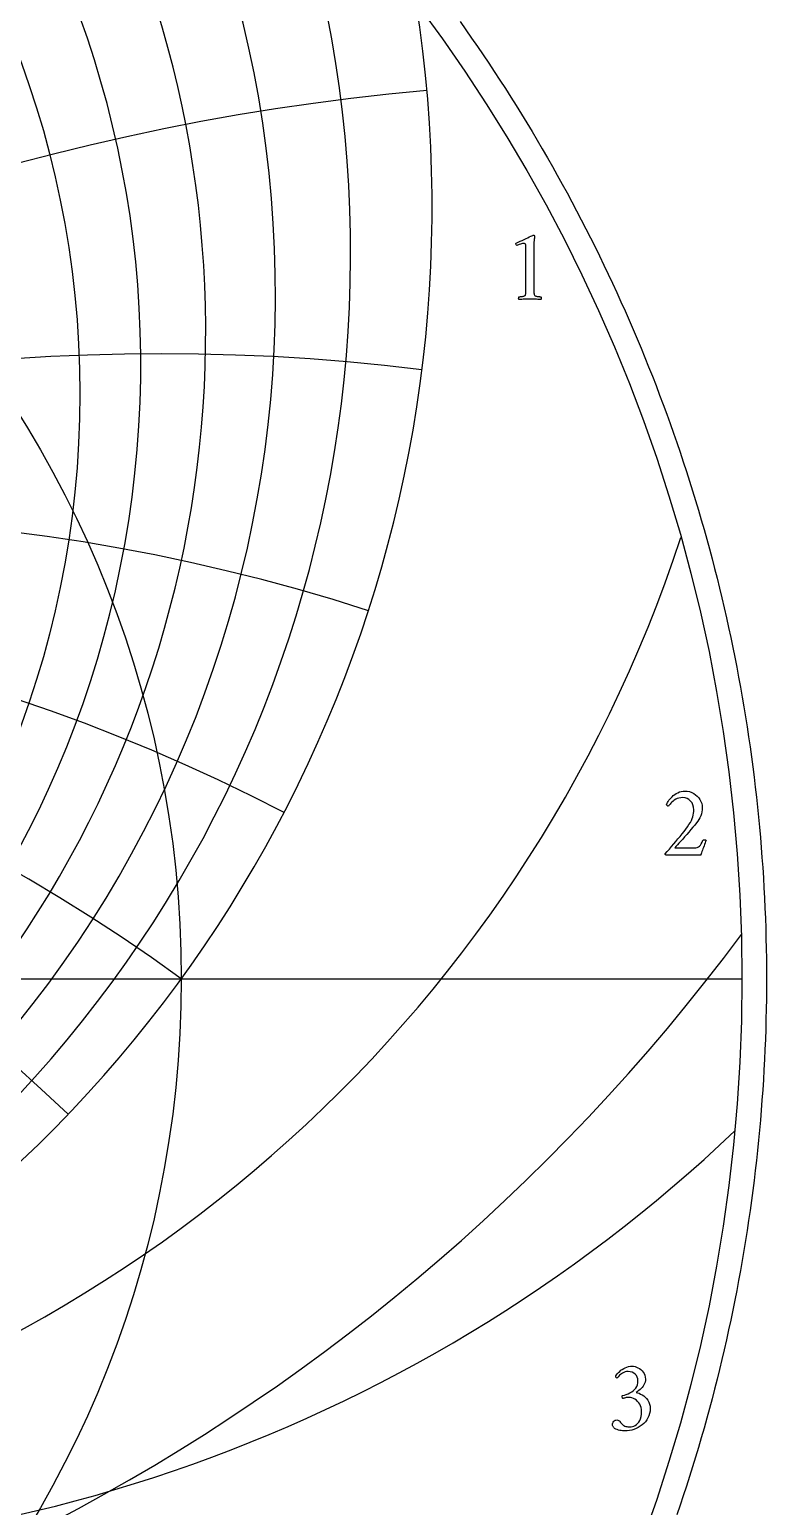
# Model space of a CAD drawing. Header units: millimetres. Extents: x -96 to 96, y -96 to 98.
# Drawn here: x 53 to 95.9, y -30.7 to 55.3 of the extents above; entities that cross this region are included whole.
import ezdxf

# ---------------------------------------------------------------- set-up
doc = ezdxf.new("R2010")
doc.units = ezdxf.units.MM
for name, color, linetype in [('CUT_OUTER', 1, 'Continuous'), ('ENGRAVE', 7, 'Continuous'), ('ENGRAVE_FINE', 8, 'Continuous'), ('TEXT', 5, 'Continuous')]:
    doc.layers.add(name, color=color, linetype=linetype)

msp = doc.modelspace()

# ---------------------------------------------------------------- linework, layer by layer
at = {"layer": 'CUT_OUTER'}
msp.add_lwpolyline([(78.0864, 55.7146), (78.4268, 55.2344), (78.7643, 54.7521), (79.0987, 54.2678), (79.4302, 53.7815), (79.7587, 53.2931), (80.0842, 52.8027), (80.4067, 52.3103), (80.7262, 51.8159), (81.0426, 51.3196), (81.3559, 50.8214), (81.6662, 50.3213), (81.9735, 49.8192), (82.2776, 49.3153), (82.5787, 48.8095), (82.8766, 48.3019), (83.1714, 47.7925), (83.4631, 47.2813), (83.7516, 46.7682), (84.037, 46.2535), (84.3192, 45.737), (84.5983, 45.2187), (84.8742, 44.6988), (85.1468, 44.1772), (85.4163, 43.6539), (85.6825, 43.129), (85.9456, 42.6024), (86.2053, 42.0743), (86.4619, 41.5445), (86.7152, 41.0132), (86.9652, 40.4804), (87.2119, 39.946), (87.4554, 39.4101), (87.6956, 38.8728), (87.9324, 38.334), (88.166, 37.7937), (88.3962, 37.252), (88.6231, 36.7089), (88.8467, 36.1644), (89.0669, 35.6186), (89.2838, 35.0714), (89.4973, 34.5229), (89.7075, 33.9731), (89.9142, 33.4221), (90.1176, 32.8697), (90.3176, 32.3162), (90.5142, 31.7614), (90.7074, 31.2054), (90.8971, 30.6482), (91.0835, 30.0899), (91.2664, 29.5305), (91.4459, 28.9699), (91.6219, 28.4083), (91.7945, 27.8456), (91.9636, 27.2818), (92.1293, 26.717), (92.2915, 26.1512), (92.4502, 25.5844), (92.6055, 25.0167), (92.7572, 24.448), (92.9055, 23.8784), (93.0502, 23.3079), (93.1915, 22.7365), (93.3293, 22.1642), (93.4635, 21.5912), (93.5942, 21.0173), (93.7214, 20.4426), (93.8451, 19.8672), (93.9652, 19.291), (94.0818, 18.714), (94.1949, 18.1364), (94.3044, 17.5581), (94.4104, 16.9791), (94.5128, 16.3995), (94.6116, 15.8193), (94.7069, 15.2385), (94.7986, 14.6571), (94.8868, 14.0751), (94.9713, 13.4926), (95.0523, 12.9097), (95.1298, 12.3262), (95.2036, 11.7422), (95.2739, 11.1579), (95.3405, 10.5731), (95.4036, 9.9879), (95.4631, 9.4023), (95.519, 8.8164), (95.5713, 8.2301), (95.62, 7.6435), (95.6651, 7.0567), (95.7066, 6.4696), (95.7445, 5.8822), (95.7788, 5.2946), (95.8095, 4.7068), (95.8365, 4.1189), (95.86, 3.5307), (95.8799, 2.9425), (95.8961, 2.3541), (95.9087, 1.7657), (95.9178, 1.1771), (95.9232, 0.5886), (95.925, 0), (95.9232, -0.5886), (95.9178, -1.1771), (95.9087, -1.7657), (95.8961, -2.3541), (95.8799, -2.9425), (95.86, -3.5307), (95.8365, -4.1189), (95.8095, -4.7068), (95.7788, -5.2946), (95.7445, -5.8822), (95.7066, -6.4696), (95.6651, -7.0567), (95.62, -7.6435), (95.5713, -8.2301), (95.519, -8.8164), (95.4631, -9.4023), (95.4036, -9.9879), (95.3405, -10.5731), (95.2739, -11.1579), (95.2036, -11.7422), (95.1298, -12.3262), (95.0523, -12.9097), (94.9713, -13.4926), (94.8868, -14.0751), (94.7986, -14.6571), (94.7069, -15.2385), (94.6116, -15.8193), (94.5128, -16.3995), (94.4104, -16.9791), (94.3044, -17.5581), (94.1949, -18.1364), (94.0818, -18.714), (93.9652, -19.291), (93.8451, -19.8672), (93.7214, -20.4426), (93.5942, -21.0173), (93.4635, -21.5912), (93.3293, -22.1642), (93.1915, -22.7365), (93.0502, -23.3079), (92.9055, -23.8784), (92.7572, -24.448), (92.6055, -25.0167), (92.4502, -25.5844), (92.2915, -26.1512), (92.1293, -26.717), (91.9636, -27.2818), (91.7945, -27.8456), (91.6219, -28.4083), (91.4459, -28.9699), (91.2664, -29.5305), (91.0835, -30.0899), (90.8971, -30.6482), (90.7074, -31.2054)], dxfattribs=at)
at = {"layer": 'ENGRAVE'}
msp.add_lwpolyline([(-94.5, 0), (94.5, 0)], dxfattribs=at)
for centre, radius in [((0, 0), 94.5), ((0, 34.0498), 55.9551), ((0, 0), 61.8587)]:
    msp.add_circle(centre, radius, dxfattribs=at)
for centre, radius, start, end in [((0, 44.943), 76.4616, 171.093987, 8.906013), ((13.6593, 50.9771), 81.3126, 280.3314, 341.8827), ((0, -85.1412), 105.2403, 54, 126), ((0, -85.1412), 105.2403, 54, 126), ((32.4095, 56.1348), 89.5991, 264.257556, 313.498597)]:
    msp.add_arc(centre, radius, start, end, dxfattribs=at)
at = {"layer": 'ENGRAVE_FINE'}
for centre, radius, start, end in [((0, 35.7544), 59.4997, 104.901129, 75.098871), ((0, 37.6608), 63.2835, 132.62778, 47.37222), ((0, 39.8006), 67.3418, 148.369607, 31.630393), ((125.4205, -85.1412), 163.7248, 111.221729, 158.987476), ((125.4205, -85.1412), 163.7248, 111.221729, 158.987476), ((0, 42.2122), 71.7173, 160.6615, 19.3385), ((88.3071, -85.1412), 137.3815, 95.071728, 153.269191), ((88.3071, -85.1412), 137.3815, 95.071728, 153.269191), ((60.7605, -85.1412), 121.521, 82.858349, 147.214907), ((60.7605, -85.1412), 121.521, 82.858349, 147.214907), ((38.3043, -85.1412), 111.9944, 72.085097, 140.729887), ((38.3043, -85.1412), 111.9944, 72.085097, 140.729887), ((-18.5567, -85.1412), 106.8638, 46.297545, 117.465342), ((-18.5567, -85.1412), 106.8638, 46.297545, 117.465342), ((18.5567, -85.1412), 106.8638, 62.534658, 133.702455), ((18.5567, -85.1412), 106.8638, 62.534658, 133.702455), ((0, 72.7193), 117.6622, 216.596965, 323.403035)]:
    msp.add_arc(centre, radius, start, end, dxfattribs=at)
at = {"layer": 'TEXT'}
for points in [[(81.925, 40.2232), (81.925, 42.5779), (81.9233, 42.6357), (81.9183, 42.6838), (81.9099, 42.7221), (81.8982, 42.7508), (81.8823, 42.7717), (81.8617, 42.7866), (81.8361, 42.7955), (81.8058, 42.7985), (81.7685, 42.7957), (81.7223, 42.7873), (81.6672, 42.7734), (81.6031, 42.7538), (81.5386, 42.7324), (81.4824, 42.7128), (81.4343, 42.6951), (81.3944, 42.6793), (81.371, 42.7013), (81.3542, 42.7255), (81.3441, 42.7519), (81.3408, 42.7806), (81.3408, 42.781), (81.3408, 42.7821), (81.3408, 42.784), (81.3408, 42.7866), (81.3415, 42.7974), (81.3438, 42.806), (81.3475, 42.8123), (81.3527, 42.8164), (81.4714, 42.8702), (81.5889, 42.9244), (81.7054, 42.979), (81.8207, 43.034), (81.9306, 43.0867), (82.0308, 43.1346), (82.1214, 43.1776), (82.2022, 43.2158), (82.2691, 43.2471), (82.3177, 43.2695), (82.3481, 43.2829), (82.3602, 43.2873), (82.3721, 43.2873), (82.3859, 43.2851), (82.3974, 43.2784), (82.4067, 43.2672), (82.4138, 43.2516), (82.4194, 43.2344), (82.4243, 43.2188), (82.4284, 43.2046), (82.4317, 43.192), (82.4302, 43.1828), (82.4258, 43.1554), (82.4183, 43.1098), (82.4079, 43.0459), (82.3974, 42.9652), (82.39, 42.8693), (82.3855, 42.7581), (82.384, 42.6316), (82.384, 40.2232), (82.3842, 40.1588), (82.3848, 40.0966), (82.3857, 40.0366), (82.387, 39.9788), (82.3898, 39.9248), (82.3952, 39.876), (82.4032, 39.8324), (82.4138, 39.794), (82.4239, 39.7795), (82.4421, 39.7657), (82.4686, 39.7527), (82.5032, 39.7404), (82.5426, 39.7294), (82.583, 39.7202), (82.6245, 39.713), (82.6672, 39.7076), (82.7072, 39.7037), (82.741, 39.7009), (82.7683, 39.6992), (82.7894, 39.6986), (82.7974, 39.6845), (82.8035, 39.6659), (82.8078, 39.6428), (82.8103, 39.6152), (82.8101, 39.5876), (82.8065, 39.5645), (82.7996, 39.5459), (82.7894, 39.5317), (82.7018, 39.5375), (82.618, 39.5429), (82.5379, 39.5479), (82.4615, 39.5526), (82.3855, 39.5565), (82.3065, 39.5593), (82.2246, 39.561), (82.1396, 39.5615), (82.058, 39.561), (81.9801, 39.5593), (81.906, 39.5565), (81.8356, 39.5526), (81.7644, 39.5479), (81.688, 39.5429), (81.6064, 39.5375), (81.5196, 39.5317), (81.5094, 39.5459), (81.5025, 39.5645), (81.499, 39.5876), (81.4988, 39.6152), (81.5012, 39.6428), (81.5055, 39.6659), (81.5116, 39.6845), (81.5196, 39.6986), (81.5407, 39.6992), (81.5681, 39.7009), (81.6018, 39.7037), (81.6418, 39.7076), (81.6845, 39.713), (81.726, 39.7202), (81.7665, 39.7294), (81.8058, 39.7404), (81.8401, 39.7527), (81.8654, 39.7657), (81.8818, 39.7795), (81.8892, 39.794), (81.9, 39.8324), (81.9086, 39.876), (81.9149, 39.9248), (81.919, 39.9788), (81.9216, 40.0366), (81.9235, 40.0966), (81.9246, 40.1588), (81.925, 40.2232)], [(92.4144, 8.0598), (92.3842, 7.9858), (92.3533, 7.907), (92.3216, 7.8234), (92.2892, 7.7349), (92.2572, 7.6457), (92.2266, 7.5598), (92.1976, 7.4773), (92.17, 7.3981), (92.1454, 7.3269), (92.1253, 7.2684), (92.1096, 7.2226), (92.0985, 7.1894), (90.0835, 7.1894), (90.0744, 7.1963), (90.0649, 7.2051), (90.055, 7.2157), (90.0448, 7.2282), (90.0357, 7.2411), (90.0291, 7.2528), (90.0252, 7.2634), (90.0239, 7.2729), (90.1469, 7.4115), (90.2713, 7.5531), (90.3973, 7.6976), (90.5247, 7.8452), (90.6514, 7.9939), (90.775, 8.1418), (90.8958, 8.2889), (91.0135, 8.4354), (91.1256, 8.5784), (91.2296, 8.7155), (91.3254, 8.8467), (91.4129, 8.9719), (91.4943, 9.0989), (91.5597, 9.2178), (91.6091, 9.3284), (91.6424, 9.4309), (91.6646, 9.5304), (91.6804, 9.6321), (91.6899, 9.736), (91.6931, 9.8422), (91.6817, 9.9853), (91.6476, 10.1164), (91.5908, 10.2357), (91.5113, 10.343), (91.4142, 10.4316), (91.3049, 10.495), (91.1832, 10.533), (91.0493, 10.5457), (90.9367, 10.5393), (90.8317, 10.5203), (90.7341, 10.4887), (90.6439, 10.4443), (90.5616, 10.3925), (90.4874, 10.3385), (90.4215, 10.2822), (90.3637, 10.2237), (90.3145, 10.1679), (90.2743, 10.1194), (90.243, 10.0784), (90.2206, 10.0449), (90.2026, 10.0473), (90.1841, 10.0546), (90.1653, 10.0667), (90.1461, 10.0837), (90.1292, 10.1017), (90.1171, 10.1172), (90.1098, 10.13), (90.1074, 10.1403), (90.1202, 10.1718), (90.1409, 10.2126), (90.1694, 10.2627), (90.2057, 10.3221), (90.2499, 10.3869), (90.3019, 10.4533), (90.3617, 10.5211), (90.4293, 10.5904), (90.5036, 10.6578), (90.5835, 10.72), (90.669, 10.777), (90.7601, 10.8288), (90.8568, 10.8719), (90.9591, 10.9026), (91.067, 10.921), (91.1804, 10.9272), (91.3173, 10.9184), (91.4479, 10.8922), (91.5722, 10.8484), (91.6901, 10.7871), (91.7989, 10.712), (91.8958, 10.6269), (91.9807, 10.5317), (92.0537, 10.4264), (92.1124, 10.3143), (92.1543, 10.1984), (92.1795, 10.0788), (92.1879, 9.9555), (92.1823, 9.8322), (92.1655, 9.7126), (92.1376, 9.5967), (92.0985, 9.4845), (92.0496, 9.3761), (91.9926, 9.2714), (91.9274, 9.1705), (91.854, 9.0732), (91.7499, 8.946), (91.6402, 8.8146), (91.5249, 8.6792), (91.404, 8.5397), (91.2819, 8.4003), (91.1633, 8.2655), (91.048, 8.1351), (90.936, 8.0091), (90.8313, 7.8916), (90.7378, 7.7863), (90.6555, 7.6934), (90.5843, 7.6127), (91.7408, 7.6127), (91.8233, 7.6196), (91.898, 7.6403), (91.9649, 7.6747), (92.0239, 7.723), (92.0781, 7.7854), (92.1305, 7.8623), (92.181, 7.9538), (92.2296, 8.0598), (92.2382, 8.0754), (92.252, 8.0866), (92.271, 8.0933), (92.2952, 8.0956), (92.3056, 8.0948), (92.319, 8.0926), (92.3354, 8.0889), (92.3548, 8.0836), (92.3742, 8.0777), (92.3906, 8.0717), (92.404, 8.0658), (92.4144, 8.0598)], [(88.1173, -22.5515), (88.1936, -22.5569), (88.2738, -22.5731), (88.3576, -22.6001), (88.4451, -22.6379), (88.5314, -22.6862), (88.6113, -22.7445), (88.6849, -22.8128), (88.7521, -22.8913), (88.8082, -22.9792), (88.8483, -23.0761), (88.8723, -23.1819), (88.8803, -23.2966), (88.8745, -23.3872), (88.8572, -23.474), (88.8283, -23.5571), (88.7879, -23.6364), (88.7395, -23.7113), (88.6866, -23.781), (88.6292, -23.8454), (88.5673, -23.9047), (88.5049, -23.9583), (88.4459, -24.006), (88.3902, -24.0478), (88.3378, -24.0835), (88.4228, -24.101), (88.5107, -24.1297), (88.6016, -24.1696), (88.6955, -24.2206), (88.7874, -24.2827), (88.8721, -24.3555), (88.9498, -24.4392), (89.0204, -24.5336), (89.0791, -24.6389), (89.121, -24.7549), (89.1462, -24.8818), (89.1545, -25.0194), (89.1465, -25.1649), (89.1225, -25.3034), (89.0824, -25.4347), (89.0264, -25.5589), (88.9571, -25.6752), (88.8773, -25.7825), (88.7872, -25.8809), (88.6866, -25.9703), (88.5776, -26.0502), (88.4623, -26.12), (88.3406, -26.1798), (88.2126, -26.2296), (88.0808, -26.2687), (87.9474, -26.2967), (87.8125, -26.3134), (87.6761, -26.319), (87.616, -26.317), (87.5487, -26.3108), (87.4744, -26.3006), (87.393, -26.2862), (87.3101, -26.2674), (87.2313, -26.2437), (87.1566, -26.2152), (87.086, -26.1819), (87.0726, -26.17), (87.0562, -26.1521), (87.0368, -26.1282), (87.0144, -26.0984), (86.9936, -26.0653), (86.9787, -26.0314), (86.9697, -25.9967), (86.9667, -25.9613), (86.9714, -25.9017), (86.9854, -25.8481), (87.0087, -25.8004), (87.0413, -25.7586), (87.0798, -25.7247), (87.121, -25.7005), (87.1648, -25.686), (87.2112, -25.6811), (87.2676, -25.6869), (87.3177, -25.7042), (87.3615, -25.7331), (87.3989, -25.7735), (87.4334, -25.8184), (87.4682, -25.8607), (87.5034, -25.9004), (87.539, -25.9375), (87.5828, -25.976), (87.6307, -26.0083), (87.6827, -26.0342), (87.7387, -26.0537), (87.7967, -26.0681), (87.8542, -26.0783), (87.9114, -26.0845), (87.9682, -26.0865), (88.0459, -26.0811), (88.124, -26.0649), (88.2024, -26.0379), (88.2812, -26.0001), (88.357, -25.9498), (88.4265, -25.8853), (88.4897, -25.8067), (88.5465, -25.7139), (88.5934, -25.6057), (88.627, -25.4807), (88.6471, -25.3389), (88.6538, -25.1804), (88.6471, -25.0647), (88.627, -24.9561), (88.5934, -24.8546), (88.5465, -24.7601), (88.4889, -24.6739), (88.4235, -24.5969), (88.3503, -24.5293), (88.2693, -24.471), (88.183, -24.4241), (88.0942, -24.3905), (88.0027, -24.3704), (87.9086, -24.3637), (87.8607, -24.3656), (87.8125, -24.3712), (87.7639, -24.3805), (87.7149, -24.3935), (87.6685, -24.4073), (87.6277, -24.4188), (87.5925, -24.4282), (87.5629, -24.4352), (87.5472, -24.4103), (87.536, -24.3831), (87.5293, -24.3536), (87.5271, -24.322), (87.5278, -24.3026), (87.5301, -24.2862), (87.5338, -24.2728), (87.539, -24.2624), (87.6538, -24.2322), (87.7656, -24.1953), (87.8743, -24.1517), (87.9802, -24.1014), (88.0795, -24.0438), (88.1687, -23.9785), (88.2479, -23.9052), (88.317, -23.8242), (88.373, -23.7342), (88.4131, -23.6342), (88.4371, -23.5241), (88.4451, -23.4039), (88.4351, -23.2925), (88.4049, -23.1908), (88.3546, -23.0988), (88.2842, -23.0165), (88.1981, -22.9486), (88.1009, -22.9002), (87.9925, -22.8711), (87.8729, -22.8615), (87.7834, -22.8669), (87.7, -22.8831), (87.6225, -22.9101), (87.5509, -22.9479), (87.4859, -22.9915), (87.428, -23.0358), (87.3771, -23.0809), (87.3334, -23.1267), (87.2963, -23.1687), (87.2655, -23.202), (87.2411, -23.2268), (87.2231, -23.243), (87.2112, -23.2404), (87.1992, -23.2325), (87.1873, -23.2195), (87.1754, -23.2013), (87.165, -23.1804), (87.1575, -23.1595), (87.153, -23.1387), (87.1515, -23.1178), (87.1994, -23.0498), (87.2536, -22.9829), (87.3142, -22.9172), (87.381, -22.8525), (87.4539, -22.791), (87.5323, -22.7348), (87.6163, -22.6837), (87.7059, -22.6379), (87.8009, -22.6001), (87.9012, -22.5731), (88.0066, -22.5569), (88.1173, -22.5515)]]:
    msp.add_lwpolyline(points, close=True, dxfattribs=at)

doc.saveas('drawing.dxf')
